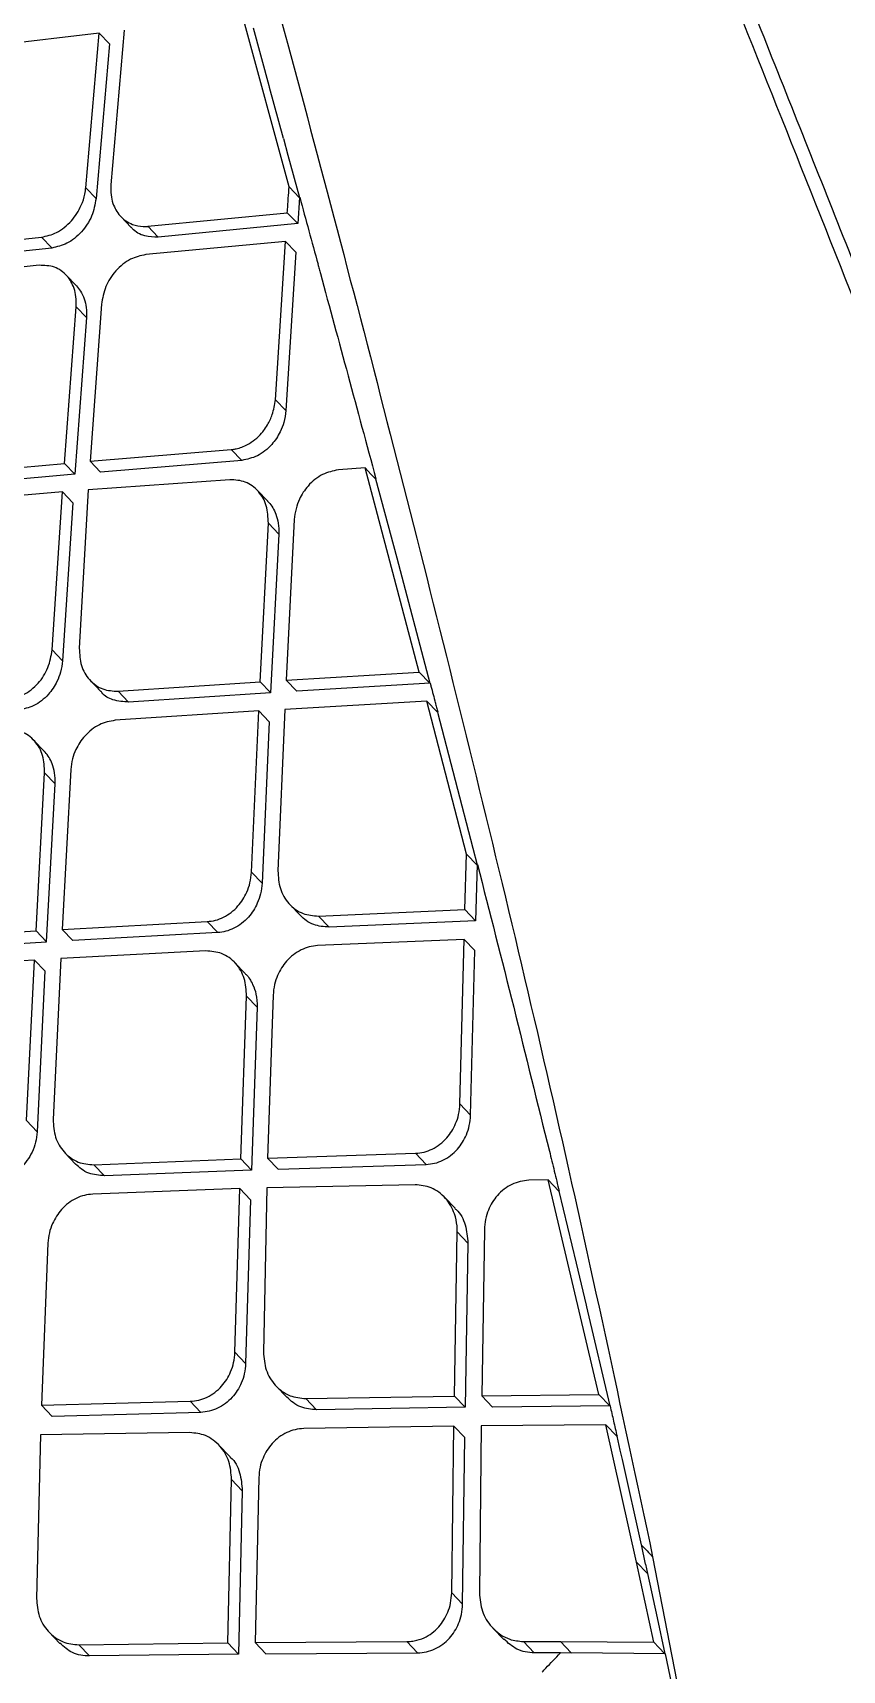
# Model space of a CAD drawing. Extents: x 832 to 912, y 781 to 934.
# Drawn here: x 901.772 to 902.636, y 811.352 to 813.1 of the extents above; entities that cross this region are included whole.
import ezdxf

# ---------------------------------------------------------------- set-up
doc = ezdxf.new("R2010")
doc.units = 0
doc.header["$MEASUREMENT"] = 0
doc.layers.add('1', color=4, linetype='Continuous')

# ---------------------------------------------------------------- blocks, each defined once
blk = doc.blocks.new('2026 SOVEREIGN HL')
at = {"layer": '1', "color": 3, "linetype": 'Continuous', "lineweight": 25}
for p, q in [((70.3164, 15.8411), (70.2668, 16.0227)), ((70.1137, 16.0053), (69.9676, 15.9878)), ((70.0992, 15.8402), (70.1137, 16.0053)), ((70.1137, 16.0053), (70.1247, 15.9937)), ((70.1403, 16.0084), (70.1261, 15.8431)), ((70.2779, 16.011), (70.2948, 15.9492)), ((70.1247, 15.9937), (70.1102, 15.8287)), ((70.2948, 15.9492), (70.2952, 15.9476)), ((70.2952, 15.9476), (70.3101, 15.8929)), ((70.3102, 15.8927), (70.3151, 15.8748)), ((70.3151, 15.8748), (70.3273, 15.8298)), ((70.0992, 15.8402), (70.1102, 15.8287)), ((70.3164, 15.8411), (70.3274, 15.8295)), ((70.3275, 15.8298), (70.3255, 15.8018)), ((70.1367, 15.8093), (70.1477, 15.7978)), ((70.1655, 15.799), (70.3144, 15.8134)), ((69.9041, 15.7717), (70.0519, 15.7874)), ((70.063, 15.7759), (70.0519, 15.7874)), ((70.1655, 15.799), (70.1765, 15.7874)), ((70.3255, 15.8018), (70.1765, 15.7874)), ((70.063, 15.7758), (69.9152, 15.7602)), ((70.3124, 15.7829), (70.1632, 15.7687)), ((70.3017, 15.6138), (70.3124, 15.7829)), ((70.3124, 15.7829), (70.3235, 15.7712)), ((70.3235, 15.7712), (70.3128, 15.6022)), ((70.0494, 15.7573), (69.9014, 15.7419)), ((70.0893, 15.7354), (70.0781, 15.747)), ((70.116, 15.7157), (70.1038, 15.5482)), ((70.0765, 15.5459), (70.0889, 15.7131)), ((70.1, 15.7015), (70.0876, 15.5343)), ((70.0889, 15.7131), (70.1, 15.7015)), ((70.3017, 15.6138), (70.3128, 15.6022)), ((70.1038, 15.5482), (70.2546, 15.5608)), ((70.2658, 15.5491), (70.2546, 15.5608)), ((69.9265, 15.5325), (70.0765, 15.5459)), ((70.0765, 15.5459), (70.0876, 15.5343)), ((70.1038, 15.5482), (70.1149, 15.5366)), ((70.2658, 15.5491), (70.1149, 15.5366)), ((70.3975, 15.541), (70.3689, 15.5389)), ((70.4553, 15.3231), (70.3975, 15.541)), ((70.0876, 15.5343), (69.9376, 15.5209)), ((70.2531, 15.5284), (70.1017, 15.5177)), ((70.4087, 15.5292), (70.4312, 15.4449)), ((70.0744, 15.5154), (69.9241, 15.5023)), ((70.0633, 15.3468), (70.0744, 15.5154)), ((70.0744, 15.5154), (70.0855, 15.5038)), ((70.1017, 15.5177), (70.0923, 15.3485)), ((70.2935, 15.5055), (70.2823, 15.5171)), ((70.0855, 15.5038), (70.0744, 15.3352)), ((70.2854, 15.3128), (70.2942, 15.4821)), ((70.2942, 15.4821), (70.3053, 15.4704)), ((70.3219, 15.4858), (70.3133, 15.3145)), ((70.3053, 15.4704), (70.2966, 15.301)), ((70.4312, 15.4449), (70.4666, 15.3112)), ((70.0633, 15.3468), (70.0744, 15.3352)), ((70.1041, 15.314), (70.1152, 15.3024)), ((70.3133, 15.3145), (70.4553, 15.3231)), ((70.3133, 15.3145), (70.3245, 15.3028)), ((70.4665, 15.3113), (70.4553, 15.3231)), ((70.1339, 15.3026), (70.2854, 15.3128)), ((70.1339, 15.3026), (70.145, 15.291)), ((70.2966, 15.301), (70.145, 15.291)), ((70.2966, 15.3011), (70.2854, 15.3128)), ((70.4668, 15.3113), (70.3245, 15.3028)), ((70.2839, 15.2816), (70.1307, 15.2716)), ((70.2762, 15.1094), (70.2839, 15.2816)), ((70.2839, 15.2816), (70.2951, 15.2699)), ((70.3118, 15.2833), (70.3044, 15.1109)), ((70.4634, 15.2922), (70.3118, 15.2833)), ((70.4747, 15.2804), (70.4634, 15.2922)), ((70.5058, 15.1288), (70.4634, 15.2922)), ((70.4747, 15.2803), (70.5124, 15.1352)), ((70.2951, 15.2699), (70.2875, 15.0977)), ((70.0547, 15.2388), (70.0435, 15.2505)), ((70.0461, 15.0467), (70.0553, 15.2155)), ((70.0553, 15.2155), (70.0665, 15.2038)), ((70.0832, 15.219), (70.0741, 15.0483)), ((70.0572, 15.035), (70.0665, 15.2038)), ((70.504, 15.0695), (70.5058, 15.1288)), ((70.5058, 15.1288), (70.517, 15.117)), ((70.5124, 15.1351), (70.517, 15.1174)), ((70.2762, 15.1094), (70.2875, 15.0977)), ((70.5171, 15.1175), (70.5154, 15.0576)), ((70.3171, 15.075), (70.3284, 15.0632)), ((70.3478, 15.0626), (70.504, 15.0695)), ((70.504, 15.0695), (70.5154, 15.0576)), ((70.0741, 15.0483), (70.2288, 15.0567)), ((70.2288, 15.0567), (70.2401, 15.045)), ((70.3478, 15.0626), (70.3591, 15.0508)), ((70.5154, 15.0576), (70.3591, 15.0508)), ((69.8936, 15.0375), (70.0461, 15.0467)), ((69.9048, 15.0259), (70.0572, 15.035)), ((70.0461, 15.0467), (70.0572, 15.035)), ((70.0741, 15.0483), (70.0853, 15.0366)), ((70.2401, 15.045), (70.0853, 15.0366)), ((70.5031, 15.0377), (70.3467, 15.0311)), ((70.4987, 14.8621), (70.5031, 15.0377)), ((70.5031, 15.0377), (70.5145, 15.0258)), ((70.0725, 15.0172), (70.0644, 14.8455)), ((70.2275, 15.0254), (70.0725, 15.0172)), ((70.5101, 14.8502), (70.5145, 15.0258)), ((70.0445, 15.0157), (69.8903, 15.0066)), ((70.0361, 14.8442), (70.0445, 15.0157)), ((70.0445, 15.0157), (70.0556, 15.004)), ((70.0556, 15.004), (70.0473, 14.8324)), ((70.2694, 15.0013), (70.2582, 15.0131)), ((70.2648, 14.8033), (70.271, 14.9771)), ((70.271, 14.9771), (70.2822, 14.9653)), ((70.2822, 14.9653), (70.2761, 14.7915)), ((70.2993, 14.9783), (70.2934, 14.8043)), ((70.4987, 14.8621), (70.5101, 14.8502)), ((70.0361, 14.8442), (70.0473, 14.8324)), ((70.0771, 14.8096), (70.0883, 14.7978)), ((70.2934, 14.8043), (70.4513, 14.8094)), ((70.4513, 14.8094), (70.4627, 14.7975)), ((70.1079, 14.7972), (70.2648, 14.8033)), ((70.1191, 14.7854), (70.1079, 14.7971)), ((70.2761, 14.7915), (70.1191, 14.7854)), ((70.2648, 14.8033), (70.2761, 14.7915)), ((70.2934, 14.8043), (70.3047, 14.7925)), ((70.3047, 14.7925), (70.4627, 14.7975)), ((70.2638, 14.7717), (70.1066, 14.7658)), ((70.2585, 14.5969), (70.2638, 14.7717)), ((70.2638, 14.7717), (70.2751, 14.7598)), ((70.2924, 14.7726), (70.2889, 14.5972)), ((70.451, 14.7758), (70.2924, 14.7726)), ((70.5928, 14.7809), (70.5722, 14.7805)), ((70.5928, 14.7809), (70.6043, 14.7689)), ((70.6471, 14.5518), (70.5928, 14.7809)), ((70.2751, 14.7598), (70.2699, 14.585)), ((70.4935, 14.7506), (70.4821, 14.7625)), ((70.6043, 14.7689), (70.6228, 14.692)), ((70.4928, 14.5502), (70.4958, 14.7255)), ((70.4958, 14.7255), (70.5073, 14.7135)), ((70.5248, 14.7278), (70.522, 14.5506)), ((70.0588, 14.7135), (70.0521, 14.5403)), ((70.5073, 14.7135), (70.5043, 14.5382)), ((70.6229, 14.6919), (70.6335, 14.6472)), ((70.6335, 14.6472), (70.6339, 14.6455)), ((70.6339, 14.6455), (70.635, 14.6409)), ((70.635, 14.6409), (70.6587, 14.5396)), ((70.2585, 14.5969), (70.2699, 14.585)), ((70.0521, 14.5403), (70.2107, 14.5447)), ((70.222, 14.5328), (70.2107, 14.5447)), ((70.3025, 14.5608), (70.3139, 14.5489)), ((70.3342, 14.5475), (70.4928, 14.5502)), ((70.3342, 14.5475), (70.3456, 14.5355)), ((70.4928, 14.5502), (70.5042, 14.5382)), ((70.522, 14.5506), (70.6471, 14.5518)), ((70.5335, 14.5385), (70.522, 14.5506)), ((70.6471, 14.5518), (70.6587, 14.5397)), ((70.0521, 14.5403), (70.0634, 14.5284)), ((70.222, 14.5328), (70.0634, 14.5284)), ((70.5043, 14.5382), (70.3456, 14.5355)), ((70.6589, 14.5397), (70.5335, 14.5385)), ((70.2102, 14.5112), (70.051, 14.5087)), ((70.4923, 14.518), (70.3319, 14.5155)), ((70.49, 14.3402), (70.4923, 14.518)), ((70.4923, 14.518), (70.5038, 14.5059)), ((70.5215, 14.5183), (70.5195, 14.3403)), ((70.6546, 14.5194), (70.5215, 14.5183)), ((70.6546, 14.5194), (70.6661, 14.5073)), ((70.6874, 14.3729), (70.6546, 14.5194)), ((70.051, 14.5087), (70.0466, 14.3342)), ((70.2527, 14.486), (70.2413, 14.4979)), ((70.5015, 14.3281), (70.5038, 14.5059)), ((70.6662, 14.5072), (70.6695, 14.4926)), ((70.6695, 14.4926), (70.6718, 14.4826)), ((70.6718, 14.4826), (70.6922, 14.3915)), ((70.2509, 14.2868), (70.2549, 14.461)), ((70.2549, 14.461), (70.2663, 14.4491)), ((70.284, 14.4633), (70.2802, 14.2871)), ((70.2663, 14.4491), (70.2623, 14.2748)), ((70.6922, 14.3916), (70.6967, 14.3709)), ((70.6874, 14.3729), (70.699, 14.3607)), ((70.7058, 14.2873), (70.6874, 14.3729)), ((70.6968, 14.3707), (70.699, 14.3607)), ((70.7045, 14.3787), (70.815, 13.8079)), ((70.699, 14.3607), (70.7093, 14.3134)), ((70.49, 14.3402), (70.5015, 14.3281)), ((70.534, 14.3025), (70.5455, 14.2904)), ((70.7093, 14.3134), (70.7175, 14.275)), ((70.0601, 14.298), (70.0714, 14.2861)), ((70.0918, 14.2846), (70.2509, 14.2868)), ((70.0918, 14.2846), (70.1031, 14.2727)), ((70.2623, 14.2748), (70.2509, 14.2868)), ((70.2802, 14.2871), (70.442, 14.2881)), ((70.2802, 14.2871), (70.2916, 14.2751)), ((70.442, 14.2881), (70.4535, 14.276)), ((70.5665, 14.2881), (70.606, 14.288)), ((70.5665, 14.2881), (70.5781, 14.276)), ((70.606, 14.288), (70.7058, 14.2873)), ((70.606, 14.288), (70.6176, 14.2759)), ((70.2623, 14.2748), (70.1031, 14.2727)), ((70.2916, 14.2751), (70.4535, 14.276)), ((70.606, 14.2759), (70.5781, 14.276)), ((70.6176, 14.2758), (70.6061, 14.2759)), ((70.7178, 14.2751), (70.6176, 14.2759)), ((70.7179, 14.2751), (70.7248, 14.2426))]:
    blk.add_line(p, q, dxfattribs=at)
at = {"layer": '1', "color": 3, "linetype": 'Continuous', "lineweight": 25, "flags": 128}
for points in [[(70.3255, 15.8018), (70.3193, 15.8083), (70.3144, 15.8134)], [(70.3975, 15.541), (70.4037, 15.5344), (70.4087, 15.5293)], [(70.7175, 14.2751), (70.711, 14.2819), (70.7058, 14.2873)]]:
    blk.add_lwpolyline(points, dxfattribs=at)
at = {"layer": '1', "color": 3, "linetype": 'Continuous', "lineweight": 25}
for points, knots in [([(70.0743, 19.4063), (70.0821, 19.4022), (70.0981, 19.3938), (70.1223, 19.3811), (70.1472, 19.3681), (70.1714, 19.3554), (70.1911, 19.345), (70.2084, 19.336), (70.2268, 19.3264), (70.252, 19.3132), (70.2835, 19.2967), (70.317, 19.2791), (70.3495, 19.262), (70.3779, 19.2471), (70.4024, 19.2341), (70.4249, 19.2222), (70.4489, 19.2093), (70.4754, 19.195), (70.5022, 19.1804), (70.5269, 19.1666), (70.5629, 19.1464), (70.6113, 19.1182), (70.6748, 19.0785), (70.7425, 19.0299), (70.8179, 18.9672), (70.9046, 18.882), (71.0038, 18.772), (71.1141, 18.6383), (71.2249, 18.4951), (71.334, 18.3479), (71.4377, 18.2026), (71.5446, 18.0475), (71.6554, 17.8813), (71.7674, 17.7083), (71.8815, 17.5276), (71.9955, 17.3433), (72.111, 17.1531), (72.2277, 16.9579), (72.3824, 16.6955), (72.5764, 16.3611), (72.8078, 15.9543), (73.0388, 15.5396), (73.27, 15.1208), (73.4131, 14.8345), (73.4843, 14.6919)], [0, 0, 0, 0, 0.012691, 0.025767, 0.039229, 0.053076, 0.064993, 0.071299, 0.081164, 0.094836, 0.112316, 0.132605, 0.14943, 0.165576, 0.178945, 0.189536, 0.202509, 0.218249, 0.232821, 0.246223, 0.258456, 0.291037, 0.323734, 0.356526, 0.38936, 0.42199, 0.454134, 0.485149, 0.516802, 0.541567, 0.566067, 0.590118, 0.614247, 0.6391, 0.662283, 0.686701, 0.710756, 0.734444, 0.759427, 0.807061, 0.855031, 0.90368, 0.951997, 1, 1, 1, 1]), ([(70.6593, 18.1875), (70.7126, 18.1214), (70.8195, 17.9887), (70.9979, 17.7404), (71.1824, 17.4616), (71.3711, 17.1541), (71.5616, 16.822), (71.7528, 16.4674), (71.9432, 16.0944), (72.1323, 15.7065), (72.3199, 15.306), (72.5066, 14.8939), (72.6929, 14.4737), (72.818, 14.1888), (72.8804, 14.0466)], [0, 0, 0, 0, 0.083648, 0.167745, 0.251461, 0.334457, 0.417447, 0.500935, 0.584376, 0.667337, 0.750217, 0.833366, 0.916826, 1, 1, 1, 1]), ([(72.9554, 14.0657), (72.9199, 14.1437), (72.8486, 14.3008), (72.7462, 14.5262), (72.6513, 14.7318), (72.5668, 14.9134), (72.4938, 15.0688), (72.4334, 15.1962), (72.3863, 15.2949), (72.3462, 15.3781), (72.3072, 15.4588), (72.245, 15.5865), (72.1561, 15.7666), (72.0456, 15.9859), (71.9286, 16.2129), (71.803, 16.4508), (71.6583, 16.7163), (71.5165, 16.9663), (71.3818, 17.1944), (71.2579, 17.3971), (71.128, 17.6008), (70.9946, 17.8001), (70.8595, 17.9922), (70.7759, 18.1013), (70.733, 18.1572)], [0, 0, 0, 0, 0.046373, 0.093378, 0.134795, 0.17055, 0.203869, 0.230109, 0.249305, 0.26525, 0.282156, 0.300025, 0.345965, 0.397332, 0.442957, 0.497267, 0.560092, 0.630984, 0.682759, 0.738301, 0.797845, 0.861658, 0.928995, 1, 1, 1, 1]), ([(70.3443, 17.9573), (70.3651, 17.912), (70.4065, 17.8214), (70.4781, 17.6668), (70.5575, 17.4938), (70.6475, 17.2985), (70.748, 17.0801), (70.8612, 16.8404), (70.9821, 16.5825), (71.1231, 16.2811), (71.2824, 15.9363), (71.4568, 15.5507), (71.63, 15.1579), (71.801, 14.7596), (71.9692, 14.3579), (72.0783, 14.0879), (72.1328, 13.953)], [0, 0, 0, 0, 0.06234, 0.124818, 0.187363, 0.250453, 0.313852, 0.376637, 0.439459, 0.502671, 0.586016, 0.668823, 0.751617, 0.834543, 0.917364, 1, 1, 1, 1]), ([(70.2889, 17.8888), (70.3074, 17.8424), (70.3445, 17.7495), (70.4072, 17.5905), (70.4809, 17.4139), (70.5667, 17.2153), (70.6663, 16.9947), (70.7802, 16.7547), (70.9038, 16.4988), (71.0494, 16.2023), (71.2151, 15.8658), (71.3975, 15.491), (71.5792, 15.1101), (71.7582, 14.724), (71.9336, 14.3342), (72.0458, 14.0715), (72.1019, 13.9403)], [0, 0, 0, 0, 0.062319, 0.124752, 0.187451, 0.250906, 0.314486, 0.37751, 0.440611, 0.503896, 0.587131, 0.669779, 0.75236, 0.835034, 0.917583, 1, 1, 1, 1]), ([(71.5699, 13.9485), (71.5189, 14.0978), (71.4167, 14.3965), (71.257, 14.8394), (71.0921, 15.2767), (70.9259, 15.7064), (70.7795, 16.0708), (70.6596, 16.3723), (70.5624, 16.6134), (70.4744, 16.8436), (70.3811, 17.0742), (70.2986, 17.3068), (70.2164, 17.5266), (70.1715, 17.6537), (70.149, 17.7174)], [0, 0, 0, 0, 0.0993043, 0.1988023, 0.2983849, 0.3983175, 0.4984056, 0.5609175, 0.6237892, 0.6873653, 0.7502552, 0.8333895, 0.9165326, 1, 1, 1, 1]), ([(70.1493, 17.7177), (70.1519, 17.7104), (70.1665, 17.67), (70.1937, 17.5925), (70.2321, 17.494), (70.2711, 17.3955), (70.3075, 17.299), (70.3501, 17.1859), (70.4023, 17.0535), (70.4655, 16.9017), (70.5341, 16.7265), (70.6062, 16.5446), (70.6851, 16.347), (70.7698, 16.1346), (70.8603, 15.908), (70.9528, 15.675), (71.0447, 15.4387), (71.1379, 15.1951), (71.2218, 14.9727), (71.2938, 14.7783), (71.356, 14.6074), (71.4209, 14.426), (71.4846, 14.2461), (71.54, 14.0879), (71.5711, 13.9942), (71.5846, 13.9536)], [0, 0, 0, 0, 0.0097381, 0.0546014, 0.100033, 0.1320562, 0.1702627, 0.2056372, 0.2487953, 0.3001589, 0.3461505, 0.3974849, 0.4466415, 0.4985921, 0.555879, 0.6112052, 0.6642788, 0.7210906, 0.7793451, 0.8161973, 0.8528832, 0.894557, 0.9379495, 0.9731378, 1, 1, 1, 1]), ([(69.8956, 17.5244), (69.9104, 17.4674), (69.94, 17.3529), (69.9947, 17.1517), (70.0555, 16.9328), (70.1216, 16.6962), (70.1917, 16.4446), (70.2775, 16.1329), (70.3789, 15.7562), (70.4922, 15.3123), (70.6033, 14.8524), (70.6708, 14.5368), (70.7045, 14.3787)], [0, 0, 0, 0, 0.080976, 0.162707, 0.245456, 0.32577, 0.407713, 0.491267, 0.616464, 0.743326, 0.871464, 1, 1, 1, 1]), ([(70.0519, 15.7874), (70.0574, 15.7886), (70.0658, 15.7905), (70.0765, 15.7976), (70.0862, 15.8066), (70.094, 15.8191), (70.0982, 15.8316), (70.0989, 15.8379), (70.0992, 15.8403)], [0, 0, 0, 0, 0.236517, 0.364977, 0.500027, 0.749148, 0.908744, 1, 1, 1, 1]), ([(70.1261, 15.8431), (70.126, 15.8395), (70.1258, 15.8327), (70.1285, 15.8211), (70.1354, 15.809), (70.1473, 15.8007), (70.1579, 15.7986), (70.1638, 15.7986), (70.1653, 15.7989), (70.1655, 15.7989)], [0, 0, 0, 0, 0.142298, 0.273226, 0.500159, 0.74949, 0.926423, 0.991205, 1, 1, 1, 1]), ([(70.3144, 15.8134), (70.3148, 15.8186), (70.3154, 15.8278), (70.3161, 15.837), (70.3164, 15.8411)], [0, 0, 0, 0, 0.560059, 1, 1, 1, 1]), ([(70.1102, 15.8287), (70.1091, 15.8223), (70.1068, 15.8095), (70.0971, 15.795), (70.0874, 15.7859), (70.0768, 15.7789), (70.0684, 15.777), (70.063, 15.7758)], [0, 0, 0, 0, 0.250691, 0.500646, 0.635998, 0.764458, 1, 1, 1, 1]), ([(70.3277, 15.8299), (70.3309, 15.818), (70.3374, 15.7942), (70.3439, 15.7704), (70.3472, 15.7584)], [0, 0, 0, 0, 0.500012, 1, 1, 1, 1]), ([(70.1765, 15.7874), (70.1717, 15.7875), (70.1614, 15.7877), (70.1518, 15.793), (70.1482, 15.7975), (70.1478, 15.7979)], [0, 0, 0, 0, 0.452654, 0.949205, 1, 1, 1, 1]), ([(70.1632, 15.7687), (70.1577, 15.7675), (70.1492, 15.7656), (70.1386, 15.7586), (70.1289, 15.7495), (70.1194, 15.7349), (70.1171, 15.7221), (70.116, 15.7157)], [0, 0, 0, 0, 0.236155, 0.365184, 0.50061, 0.749876, 1, 1, 1, 1]), ([(70.0889, 15.7131), (70.089, 15.7167), (70.0892, 15.7235), (70.0864, 15.7351), (70.0809, 15.7449), (70.0731, 15.7518), (70.0635, 15.757), (70.055, 15.7572), (70.0494, 15.7573)], [0, 0, 0, 0, 0.142243, 0.273139, 0.500165, 0.626917, 0.752569, 1, 1, 1, 1]), ([(70.3471, 15.7584), (70.3476, 15.7568), (70.3485, 15.7535), (70.3494, 15.7502), (70.3498, 15.7486)], [0, 0, 0, 0, 0.50008, 1, 1, 1, 1]), ([(70.0892, 15.7353), (70.0907, 15.7335), (70.0942, 15.7296), (70.0978, 15.7217), (70.1002, 15.7122), (70.1001, 15.7051), (70.1, 15.7015)], [0, 0, 0, 0, 0.204634, 0.459501, 0.724621, 1, 1, 1, 1]), ([(70.3497, 15.7485), (70.3596, 15.7123), (70.3793, 15.6397), (70.3991, 15.5662), (70.409, 15.5294)], [0, 0, 0, 0, 0.499974, 1, 1, 1, 1]), ([(70.2546, 15.5608), (70.2549, 15.5608), (70.2555, 15.5608), (70.2572, 15.5609), (70.2628, 15.5619), (70.2737, 15.5661), (70.2828, 15.5732), (70.2872, 15.5784), (70.2879, 15.5792), (70.2901, 15.582), (70.2941, 15.5881), (70.2995, 15.5992), (70.3009, 15.6085), (70.3017, 15.6138)], [0, 0, 0, 0, 0.008714, 0.023774, 0.073394, 0.250616, 0.499666, 0.504781, 0.51339, 0.541134, 0.638449, 0.791503, 1, 1, 1, 1]), ([(70.3128, 15.6022), (70.3123, 15.598), (70.3113, 15.5902), (70.3064, 15.5777), (70.2994, 15.5672), (70.2907, 15.559), (70.2801, 15.552), (70.2714, 15.5503), (70.2658, 15.5491)], [0, 0, 0, 0, 0.163816, 0.302439, 0.503504, 0.633977, 0.760312, 1, 1, 1, 1]), ([(70.2942, 15.4821), (70.2939, 15.4884), (70.2933, 15.5011), (70.2857, 15.5143), (70.2772, 15.522), (70.2673, 15.5276), (70.2588, 15.5281), (70.2531, 15.5284)], [0, 0, 0, 0, 0.24974, 0.499547, 0.630196, 0.757187, 1, 1, 1, 1]), ([(70.3689, 15.5389), (70.3632, 15.5377), (70.3544, 15.536), (70.3437, 15.5289), (70.3348, 15.5205), (70.3278, 15.5096), (70.3232, 15.4971), (70.3223, 15.4897), (70.3219, 15.4858)], [0, 0, 0, 0, 0.240891, 0.368216, 0.49972, 0.712552, 0.847036, 1, 1, 1, 1]), ([(70.2934, 15.5054), (70.2937, 15.505), (70.2977, 15.5015), (70.3018, 15.4935), (70.3053, 15.4818), (70.3053, 15.4744), (70.3053, 15.4704)], [0, 0, 0, 0, 0.042764, 0.445424, 0.703897, 1, 1, 1, 1]), ([(70.0923, 15.3485), (70.0926, 15.3422), (70.0932, 15.3296), (70.101, 15.3165), (70.1096, 15.3088), (70.1196, 15.3034), (70.1282, 15.3029), (70.1339, 15.3026)], [0, 0, 0, 0, 0.249587, 0.499415, 0.631705, 0.759285, 1, 1, 1, 1]), ([(70.0158, 15.2942), (70.0216, 15.2953), (70.0303, 15.297), (70.0411, 15.3041), (70.0507, 15.313), (70.0601, 15.3275), (70.0622, 15.3404), (70.0633, 15.3468)], [0, 0, 0, 0, 0.243073, 0.370059, 0.500528, 0.749784, 1, 1, 1, 1]), ([(70.0744, 15.3352), (70.0739, 15.3311), (70.0729, 15.3236), (70.068, 15.3112), (70.061, 15.3005), (70.0521, 15.2923), (70.0414, 15.2854), (70.0326, 15.2837), (70.0269, 15.2826)], [0, 0, 0, 0, 0.157999, 0.2946, 0.502885, 0.63267, 0.758863, 1, 1, 1, 1]), ([(70.145, 15.291), (70.1394, 15.2914), (70.1289, 15.2922), (70.1187, 15.2976), (70.1157, 15.3021), (70.1154, 15.3026)], [0, 0, 0, 0, 0.512105, 0.947305, 1, 1, 1, 1]), ([(70.4669, 15.3113), (70.4671, 15.3108), (70.4674, 15.3097), (70.4677, 15.3086), (70.4678, 15.3081)], [0, 0, 0, 0, 0.500028, 1, 1, 1, 1]), ([(70.4678, 15.3081), (70.4686, 15.3051), (70.4701, 15.2992), (70.4717, 15.2933), (70.4724, 15.2903)], [0, 0, 0, 0, 0.500016, 1, 1, 1, 1]), ([(70.4725, 15.2903), (70.4729, 15.2887), (70.4737, 15.2854), (70.4746, 15.2821), (70.475, 15.2805)], [0, 0, 0, 0, 0.499938, 1, 1, 1, 1]), ([(70.0553, 15.2155), (70.0551, 15.2218), (70.0545, 15.2344), (70.0469, 15.2477), (70.0383, 15.2554), (70.0284, 15.261), (70.0198, 15.2615), (70.0142, 15.2619)], [0, 0, 0, 0, 0.249592, 0.499423, 0.630833, 0.75813, 1, 1, 1, 1]), ([(70.1307, 15.2716), (70.1249, 15.2705), (70.1161, 15.2689), (70.1053, 15.2618), (70.0962, 15.2534), (70.0892, 15.2425), (70.0845, 15.2301), (70.0837, 15.2228), (70.0832, 15.219)], [0, 0, 0, 0, 0.241799, 0.368908, 0.499855, 0.71715, 0.850482, 1, 1, 1, 1]), ([(70.0665, 15.2038), (70.0665, 15.2078), (70.0664, 15.2153), (70.063, 15.2269), (70.0589, 15.2349), (70.055, 15.2383), (70.0545, 15.2387)], [0, 0, 0, 0, 0.300858, 0.560103, 0.95258, 1, 1, 1, 1]), ([(70.2288, 15.0567), (70.2318, 15.0571), (70.2377, 15.0577), (70.2464, 15.0612), (70.2547, 15.0663), (70.2637, 15.0748), (70.2706, 15.0858), (70.2751, 15.0983), (70.2758, 15.1056), (70.2762, 15.1094)], [0, 0, 0, 0, 0.122286, 0.246258, 0.372198, 0.500395, 0.719859, 0.852409, 1, 1, 1, 1]), ([(70.3044, 15.1109), (70.3048, 15.1044), (70.3056, 15.0915), (70.3138, 15.0777), (70.3228, 15.0695), (70.3333, 15.0637), (70.3421, 15.063), (70.3478, 15.0626)], [0, 0, 0, 0, 0.249814, 0.499404, 0.634853, 0.763482, 1, 1, 1, 1]), ([(70.5175, 15.1175), (70.5304, 15.0668), (70.5563, 14.9655), (70.5815, 14.863), (70.5942, 14.8117)], [0, 0, 0, 0, 0.499976, 1, 1, 1, 1]), ([(70.2875, 15.0977), (70.2871, 15.0938), (70.2863, 15.0866), (70.2819, 15.074), (70.2749, 15.063), (70.2658, 15.0545), (70.2576, 15.0494), (70.2489, 15.046), (70.243, 15.0453), (70.2401, 15.045)], [0, 0, 0, 0, 0.147765, 0.280715, 0.501404, 0.629349, 0.754888, 0.878341, 1, 1, 1, 1]), ([(70.3591, 15.0508), (70.3534, 15.0512), (70.3447, 15.0519), (70.3346, 15.0573), (70.3305, 15.0613), (70.3285, 15.0633)], [0, 0, 0, 0, 0.489798, 0.756642, 1, 1, 1, 1]), ([(70.271, 14.9771), (70.2705, 14.9835), (70.2697, 14.9965), (70.2616, 15.0103), (70.2525, 15.0184), (70.2421, 15.0243), (70.2333, 15.025), (70.2275, 15.0254)], [0, 0, 0, 0, 0.249369, 0.499438, 0.63372, 0.761955, 1, 1, 1, 1]), ([(70.3467, 15.0311), (70.3437, 15.0307), (70.3378, 15.0301), (70.329, 15.0267), (70.3208, 15.0215), (70.3116, 15.0129), (70.3046, 15.0018), (70.3003, 14.9892), (70.2996, 14.9821), (70.2993, 14.9783)], [0, 0, 0, 0, 0.121643, 0.245411, 0.371662, 0.500496, 0.725318, 0.85649, 1, 1, 1, 1]), ([(70.2693, 15.0012), (70.2697, 15.0009), (70.2732, 14.9979), (70.2774, 14.9904), (70.2818, 14.9786), (70.2821, 14.9701), (70.2822, 14.9653)], [0, 0, 0, 0, 0.039246, 0.371372, 0.648788, 1, 1, 1, 1]), ([(70.4513, 14.8094), (70.4544, 14.8097), (70.4605, 14.8103), (70.4694, 14.8136), (70.4776, 14.8187), (70.4868, 14.8273), (70.4937, 14.8385), (70.4978, 14.8512), (70.4984, 14.8584), (70.4987, 14.8621)], [0, 0, 0, 0, 0.123916, 0.248338, 0.373731, 0.500525, 0.725675, 0.856768, 1, 1, 1, 1]), ([(70.0644, 14.8455), (70.0648, 14.839), (70.0656, 14.8261), (70.0738, 14.8123), (70.0829, 14.8042), (70.0933, 14.7983), (70.1022, 14.7976), (70.1079, 14.7971)], [0, 0, 0, 0, 0.250078, 0.499189, 0.635515, 0.764456, 1, 1, 1, 1]), ([(70.4627, 14.7975), (70.4657, 14.7978), (70.4718, 14.7983), (70.4807, 14.8017), (70.489, 14.8068), (70.4982, 14.8154), (70.5051, 14.8266), (70.5092, 14.8392), (70.5098, 14.8464), (70.5101, 14.8502)], [0, 0, 0, 0, 0.123903, 0.248319, 0.373707, 0.500518, 0.725664, 0.856736, 1, 1, 1, 1]), ([(70.0474, 14.8324), (70.047, 14.8286), (70.0462, 14.8212), (70.0422, 14.8107), (70.0368, 14.8015), (70.0282, 14.7916), (70.0156, 14.7827), (70.0047, 14.781), (69.9995, 14.7801)], [0, 0, 0, 0, 0.147138, 0.287729, 0.421897, 0.549778, 0.786238, 1, 1, 1, 1]), ([(70.5943, 14.8117), (70.596, 14.8046), (70.5995, 14.7904), (70.6029, 14.7762), (70.6046, 14.769)], [0, 0, 0, 0, 0.500006, 1, 1, 1, 1]), ([(70.1191, 14.7854), (70.1134, 14.7858), (70.1046, 14.7865), (70.0945, 14.792), (70.0904, 14.796), (70.0884, 14.7979)], [0, 0, 0, 0, 0.490701, 0.759778, 1, 1, 1, 1]), ([(70.4958, 14.7255), (70.4958, 14.7263), (70.4959, 14.7284), (70.4955, 14.735), (70.4929, 14.747), (70.4858, 14.7594), (70.4764, 14.768), (70.4658, 14.7742), (70.4568, 14.7752), (70.451, 14.7758)], [0, 0, 0, 0, 0.029814, 0.08146, 0.2498, 0.499931, 0.636941, 0.765982, 1, 1, 1, 1]), ([(70.5723, 14.7805), (70.5692, 14.7802), (70.5631, 14.7797), (70.5541, 14.7764), (70.5458, 14.7713), (70.5365, 14.7626), (70.5297, 14.7514), (70.5256, 14.7386), (70.5251, 14.7315), (70.5248, 14.7278)], [0, 0, 0, 0, 0.123485, 0.247761, 0.373378, 0.500676, 0.728972, 0.859188, 1, 1, 1, 1]), ([(70.1066, 14.7658), (70.1036, 14.7654), (70.0977, 14.7648), (70.0889, 14.7615), (70.0805, 14.7564), (70.0713, 14.7478), (70.0642, 14.7368), (70.0599, 14.7242), (70.0592, 14.7171), (70.0588, 14.7135)], [0, 0, 0, 0, 0.1224, 0.246465, 0.372569, 0.500804, 0.727402, 0.85804, 1, 1, 1, 1]), ([(70.4933, 14.7503), (70.4938, 14.75), (70.4992, 14.746), (70.5054, 14.733), (70.5067, 14.72), (70.5073, 14.7135)], [0, 0, 0, 0, 0.046211, 0.523345, 1, 1, 1, 1]), ([(70.2107, 14.5447), (70.2137, 14.5449), (70.2199, 14.5455), (70.2288, 14.5488), (70.2372, 14.5539), (70.2464, 14.5624), (70.2534, 14.5735), (70.2576, 14.5861), (70.2582, 14.5932), (70.2585, 14.5969)], [0, 0, 0, 0, 0.124587, 0.249294, 0.374562, 0.500864, 0.727514, 0.858072, 1, 1, 1, 1]), ([(70.2889, 14.5972), (70.2894, 14.5907), (70.2906, 14.5776), (70.2992, 14.5635), (70.3087, 14.555), (70.3194, 14.5489), (70.3284, 14.548), (70.3342, 14.5475)], [0, 0, 0, 0, 0.249364, 0.499191, 0.63796, 0.767731, 1, 1, 1, 1]), ([(70.2699, 14.585), (70.2696, 14.5813), (70.269, 14.5742), (70.2647, 14.5616), (70.2578, 14.5504), (70.2485, 14.5419), (70.2401, 14.5369), (70.2312, 14.5336), (70.2251, 14.5331), (70.222, 14.5328)], [0, 0, 0, 0, 0.142165, 0.272966, 0.500008, 0.626381, 0.751548, 0.875947, 1, 1, 1, 1]), ([(70.3456, 14.5355), (70.3399, 14.5361), (70.331, 14.537), (70.3205, 14.5427), (70.3161, 14.547), (70.314, 14.549)], [0, 0, 0, 0, 0.477921, 0.74695, 1, 1, 1, 1]), ([(70.659, 14.5397), (70.6603, 14.5343), (70.6628, 14.5235), (70.6652, 14.5127), (70.6665, 14.5073)], [0, 0, 0, 0, 0.500025, 1, 1, 1, 1]), ([(70.2549, 14.461), (70.2544, 14.4676), (70.2534, 14.4807), (70.2449, 14.4949), (70.2356, 14.5034), (70.2249, 14.5097), (70.2159, 14.5106), (70.2102, 14.5112)], [0, 0, 0, 0, 0.249364, 0.499147, 0.637173, 0.766686, 1, 1, 1, 1]), ([(70.3319, 14.5155), (70.3288, 14.5152), (70.3227, 14.5147), (70.3137, 14.5115), (70.3053, 14.5064), (70.296, 14.4978), (70.289, 14.4866), (70.2849, 14.474), (70.2843, 14.4669), (70.284, 14.4633)], [0, 0, 0, 0, 0.124007, 0.248533, 0.374109, 0.501044, 0.730542, 0.860296, 1, 1, 1, 1]), ([(70.2525, 14.4858), (70.253, 14.4854), (70.2584, 14.4815), (70.2646, 14.4685), (70.2658, 14.4556), (70.2663, 14.4491)], [0, 0, 0, 0, 0.044563, 0.522806, 1, 1, 1, 1]), ([(70.6927, 14.3911), (70.6946, 14.3891), (70.6986, 14.3849), (70.7026, 14.3807), (70.7045, 14.3787)], [0, 0, 0, 0, 0.500019, 1, 1, 1, 1]), ([(70.442, 14.2881), (70.4421, 14.2881), (70.4423, 14.2881), (70.4431, 14.288), (70.4457, 14.2881), (70.4517, 14.289), (70.4602, 14.2917), (70.469, 14.2969), (70.4783, 14.3055), (70.4852, 14.3167), (70.4892, 14.3294), (70.4897, 14.3365), (70.49, 14.3402)], [0, 0, 0, 0, 0.003577, 0.009894, 0.03106, 0.107686, 0.251161, 0.375169, 0.501404, 0.730525, 0.860211, 1, 1, 1, 1]), ([(70.5195, 14.3403), (70.5201, 14.3335), (70.5214, 14.3201), (70.5307, 14.3049), (70.5415, 14.2955), (70.553, 14.2894), (70.5615, 14.2886), (70.5665, 14.2881)], [0, 0, 0, 0, 0.249801, 0.498547, 0.665356, 0.804443, 1, 1, 1, 1]), ([(70.0466, 14.3342), (70.0471, 14.3277), (70.0482, 14.3147), (70.0568, 14.3006), (70.0663, 14.2922), (70.077, 14.2861), (70.086, 14.2852), (70.0918, 14.2846)], [0, 0, 0, 0, 0.249141, 0.498876, 0.638401, 0.768482, 1, 1, 1, 1]), ([(70.4535, 14.276), (70.4567, 14.2762), (70.463, 14.2767), (70.4721, 14.2799), (70.4805, 14.2849), (70.4899, 14.2934), (70.4968, 14.3046), (70.5008, 14.3173), (70.5013, 14.3244), (70.5015, 14.3281)], [0, 0, 0, 0, 0.126064, 0.251224, 0.376068, 0.501249, 0.730399, 0.860147, 1, 1, 1, 1]), ([(70.1031, 14.2727), (70.1, 14.2728), (70.0938, 14.2731), (70.0825, 14.2767), (70.0759, 14.2825), (70.0716, 14.2863)], [0, 0, 0, 0, 0.262787, 0.52282, 1, 1, 1, 1]), ([(70.5781, 14.276), (70.5749, 14.2762), (70.5685, 14.2767), (70.5569, 14.2806), (70.5501, 14.2866), (70.5457, 14.2906)], [0, 0, 0, 0, 0.262479, 0.523376, 1, 1, 1, 1]), ([(70.5865, 14.2555), (70.5878, 14.2569), (70.5943, 14.2637), (70.6008, 14.2705), (70.6061, 14.2759)], [0, 0, 0, 0, 0.20177, 1, 1, 1, 1])]:
    blk.add_open_spline(points, degree=3, knots=knots, dxfattribs=at)

msp = doc.modelspace()

# ---------------------------------------------------------------- block references
at = {"layer": '1'}
msp.add_blockref('2026 SOVEREIGN HL', (831.7292, 797.0948), dxfattribs=at)

doc.saveas('drawing.dxf')
